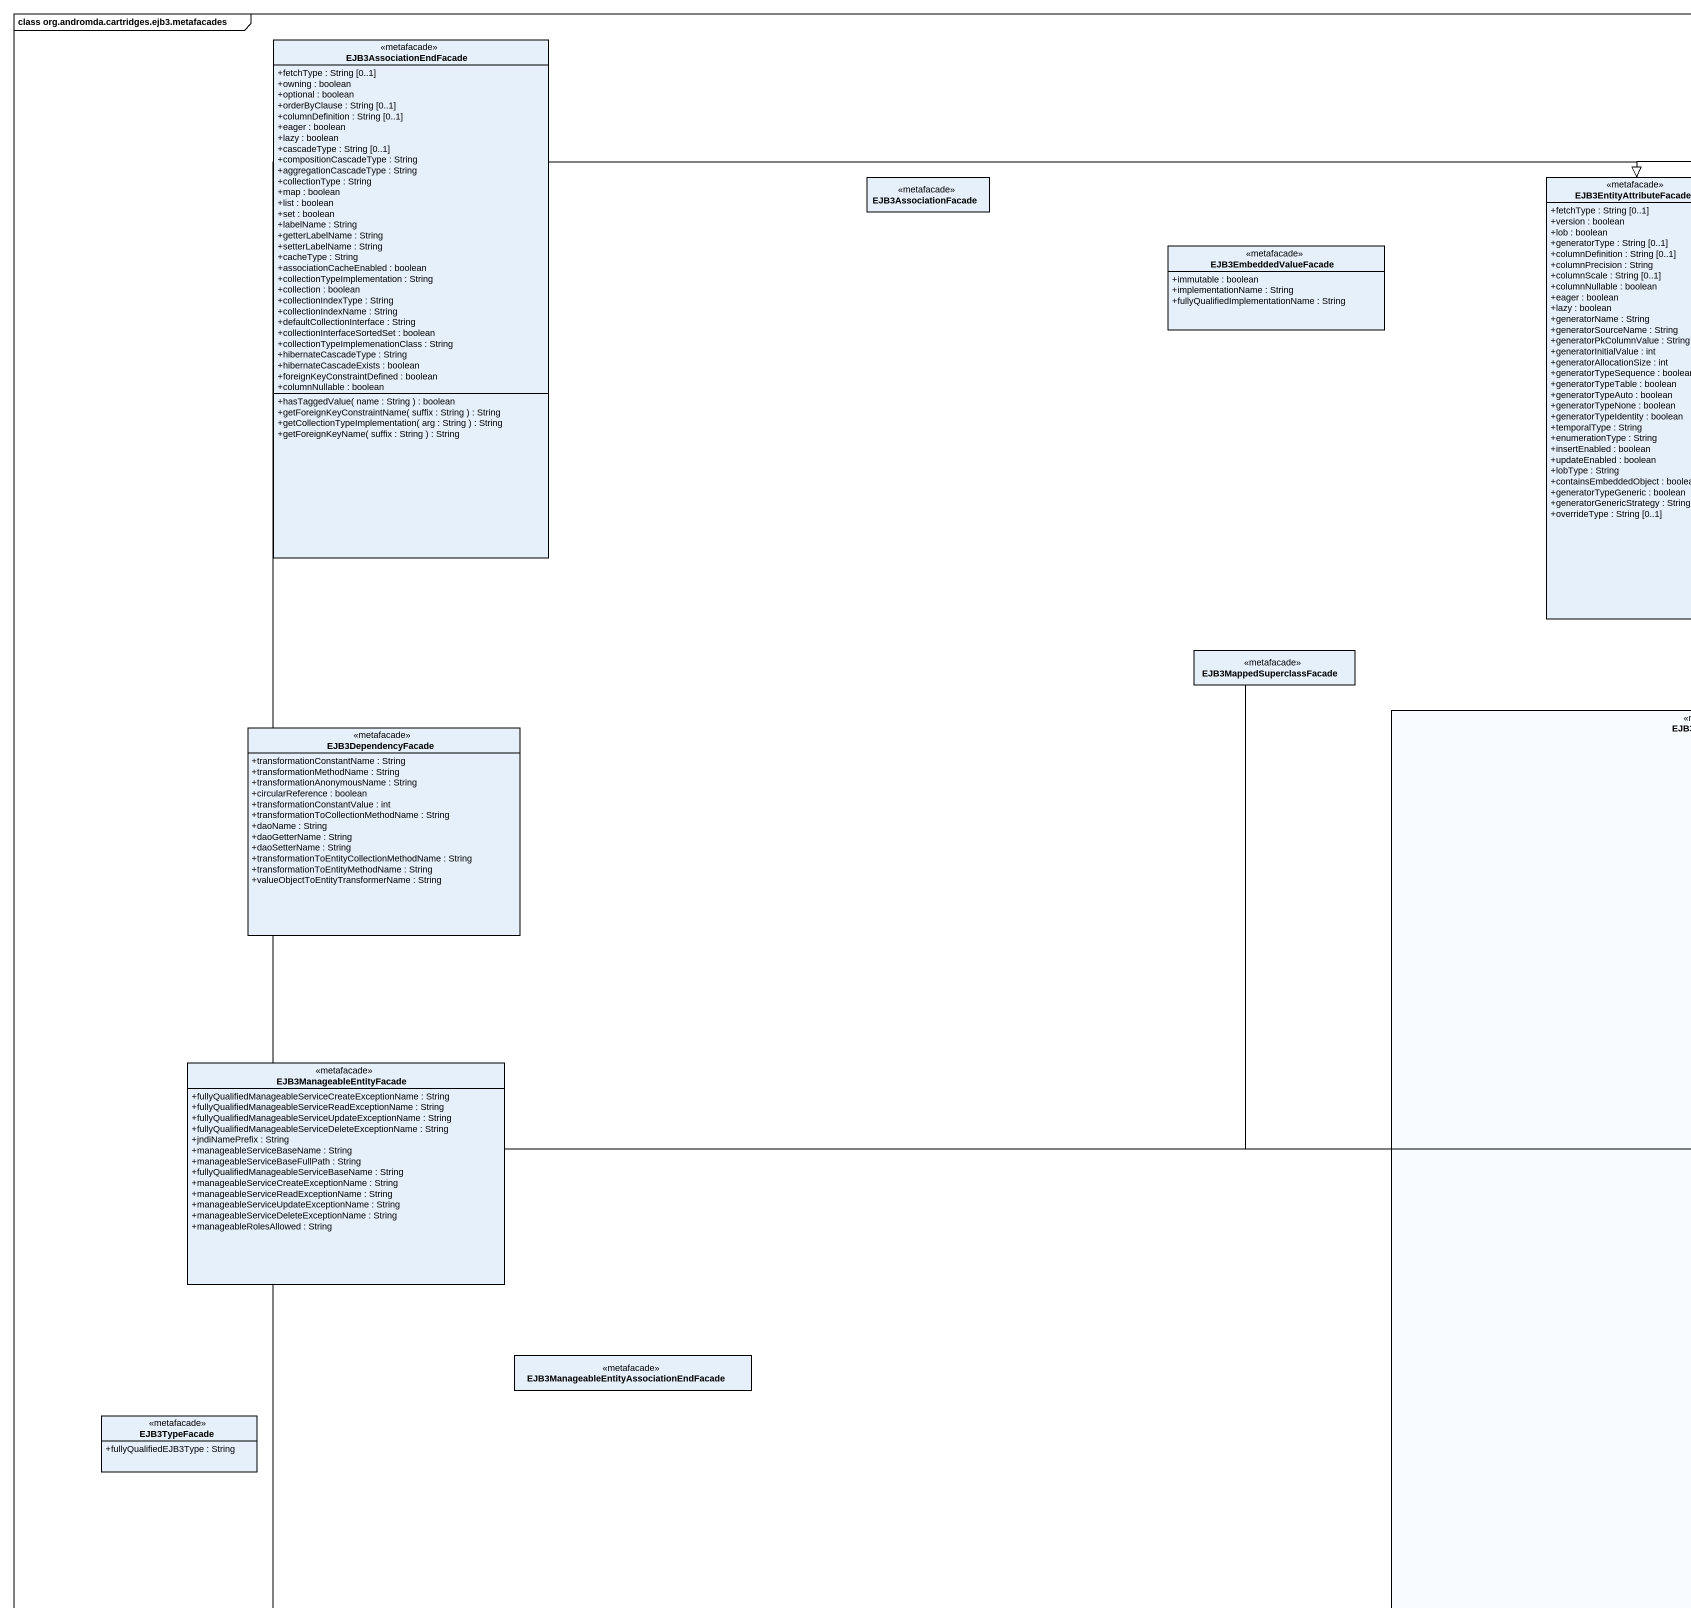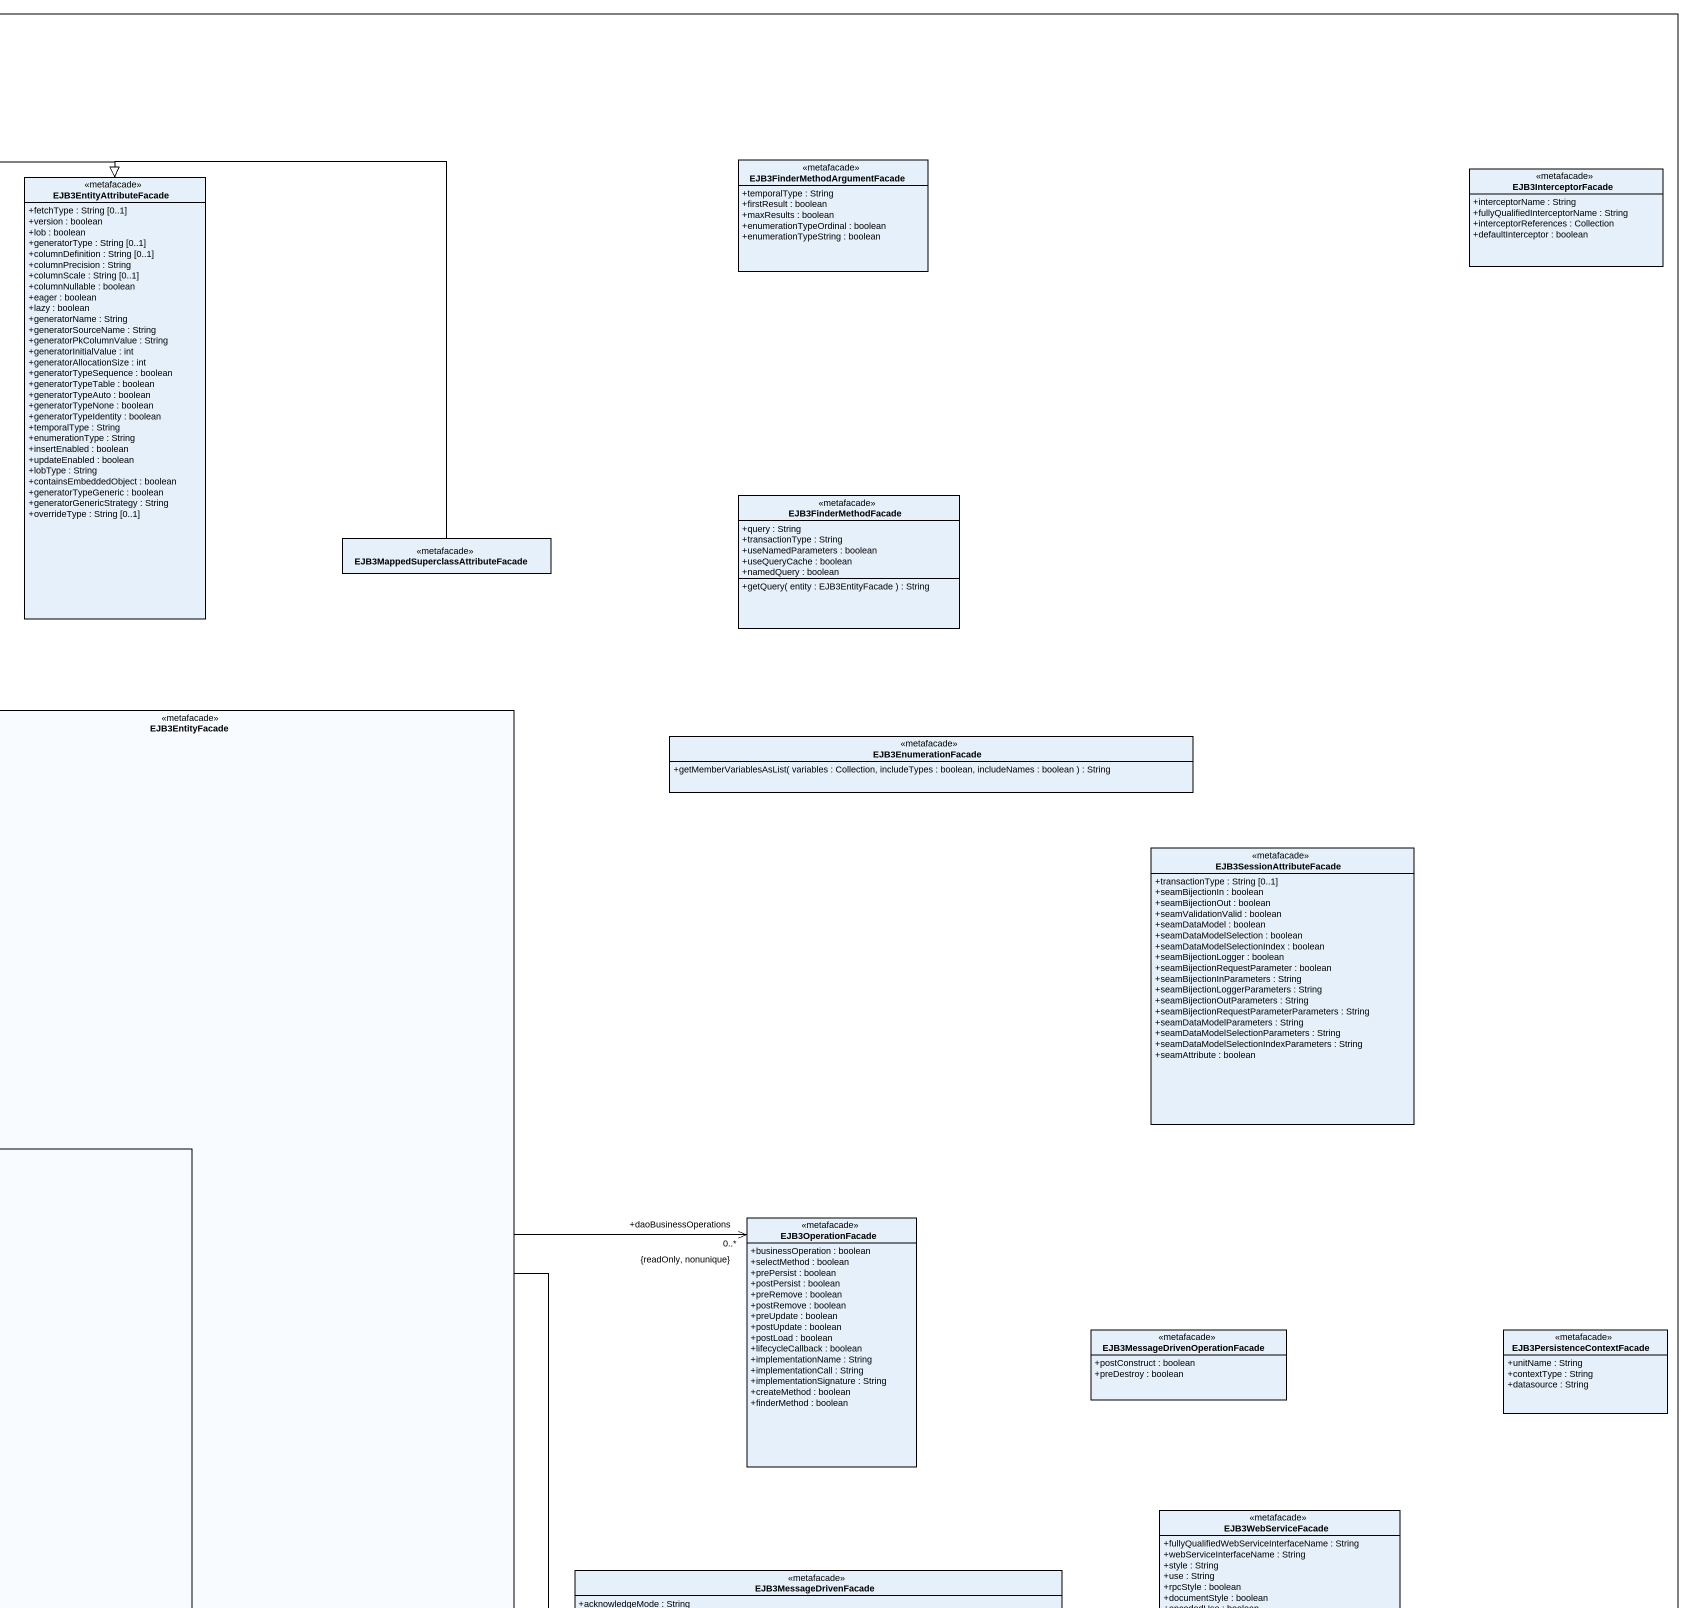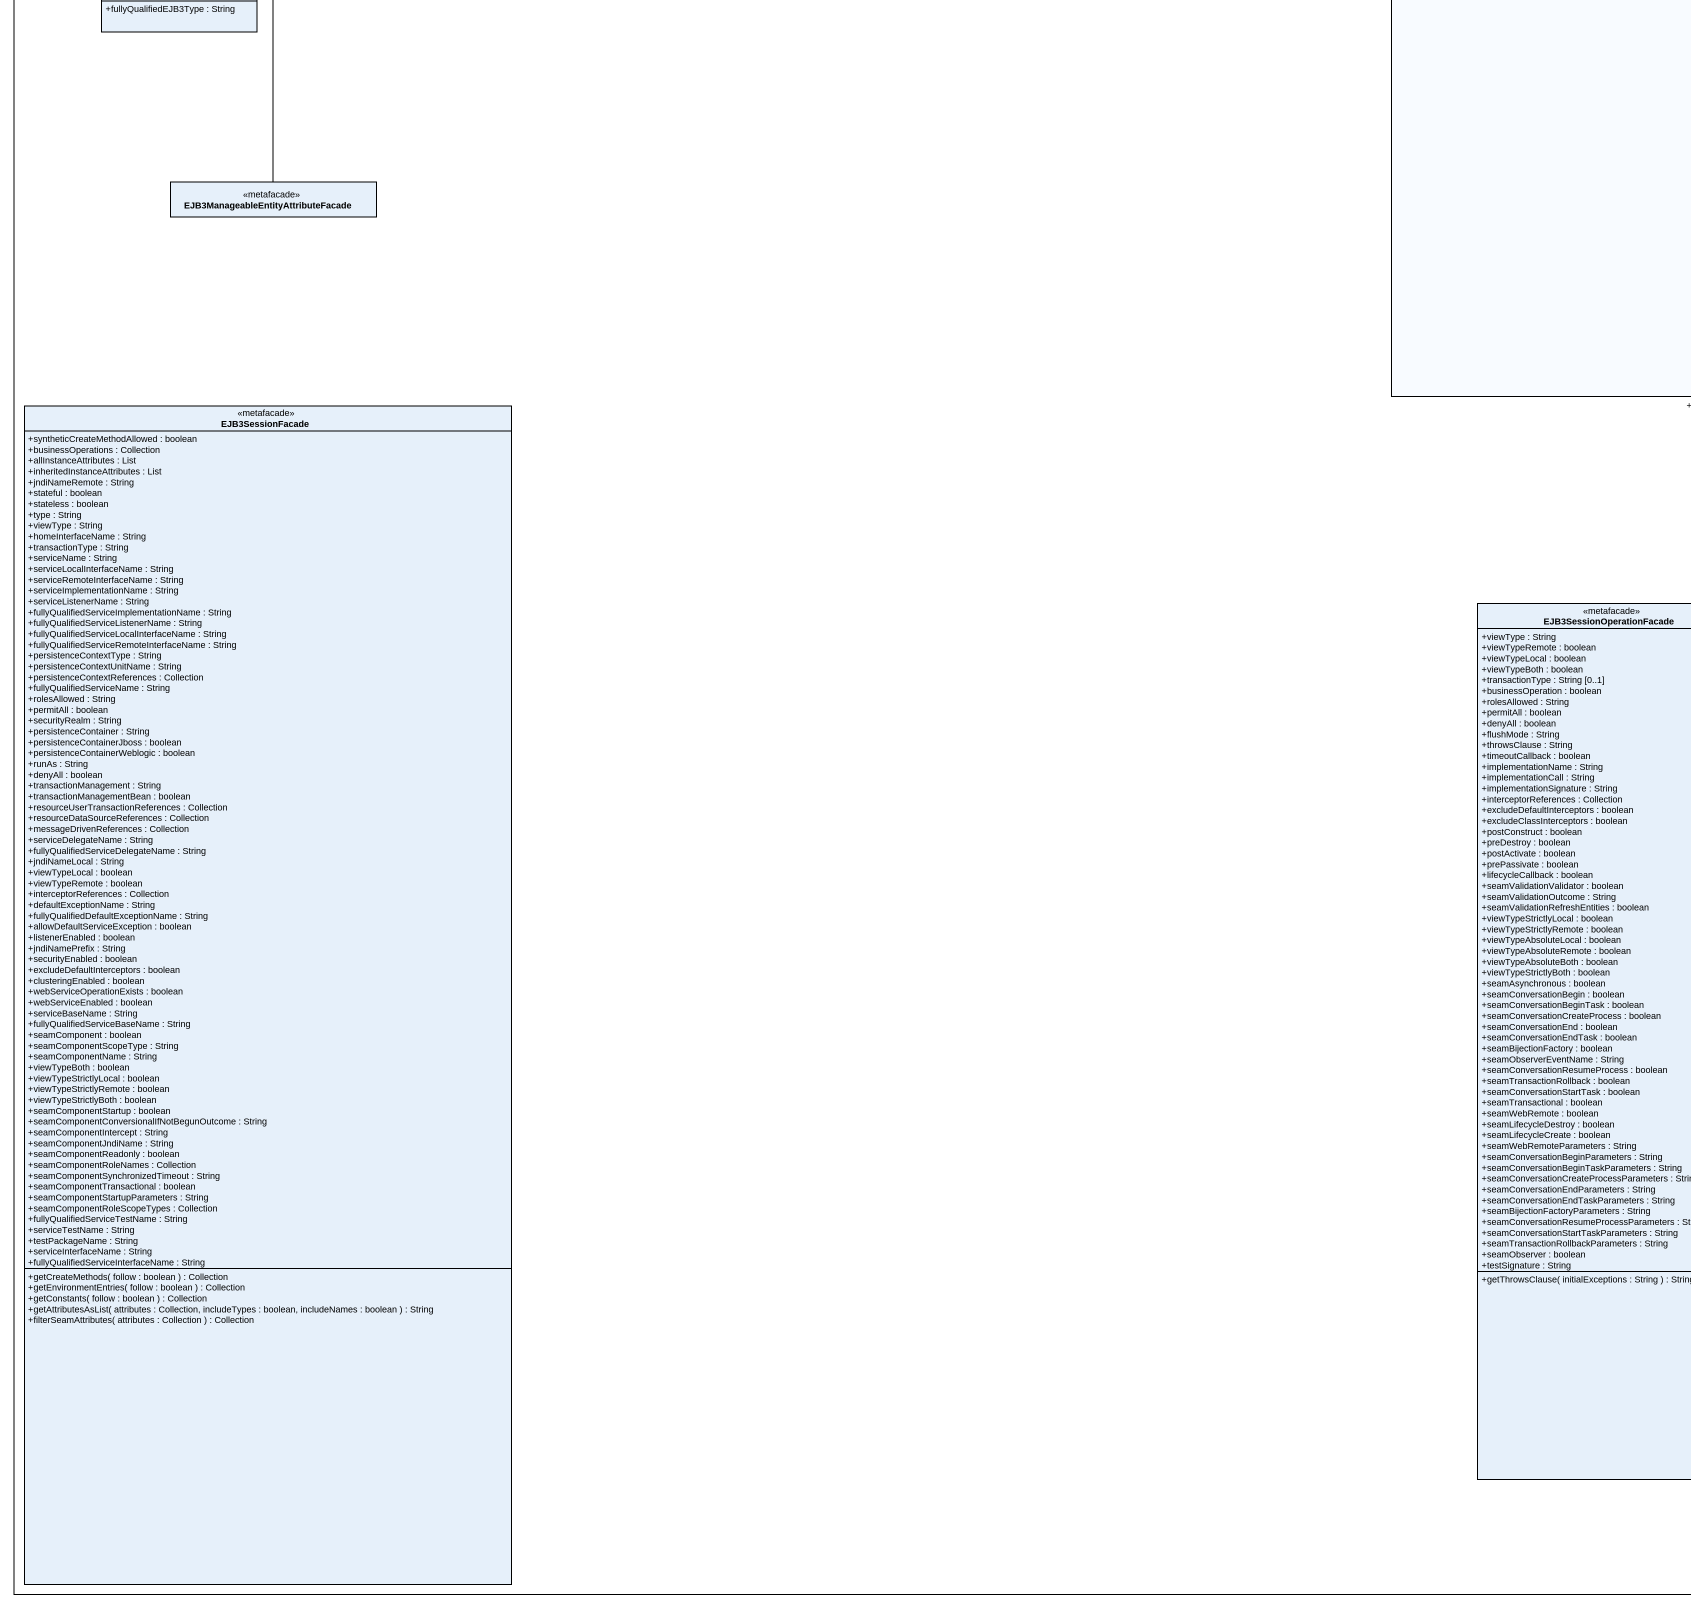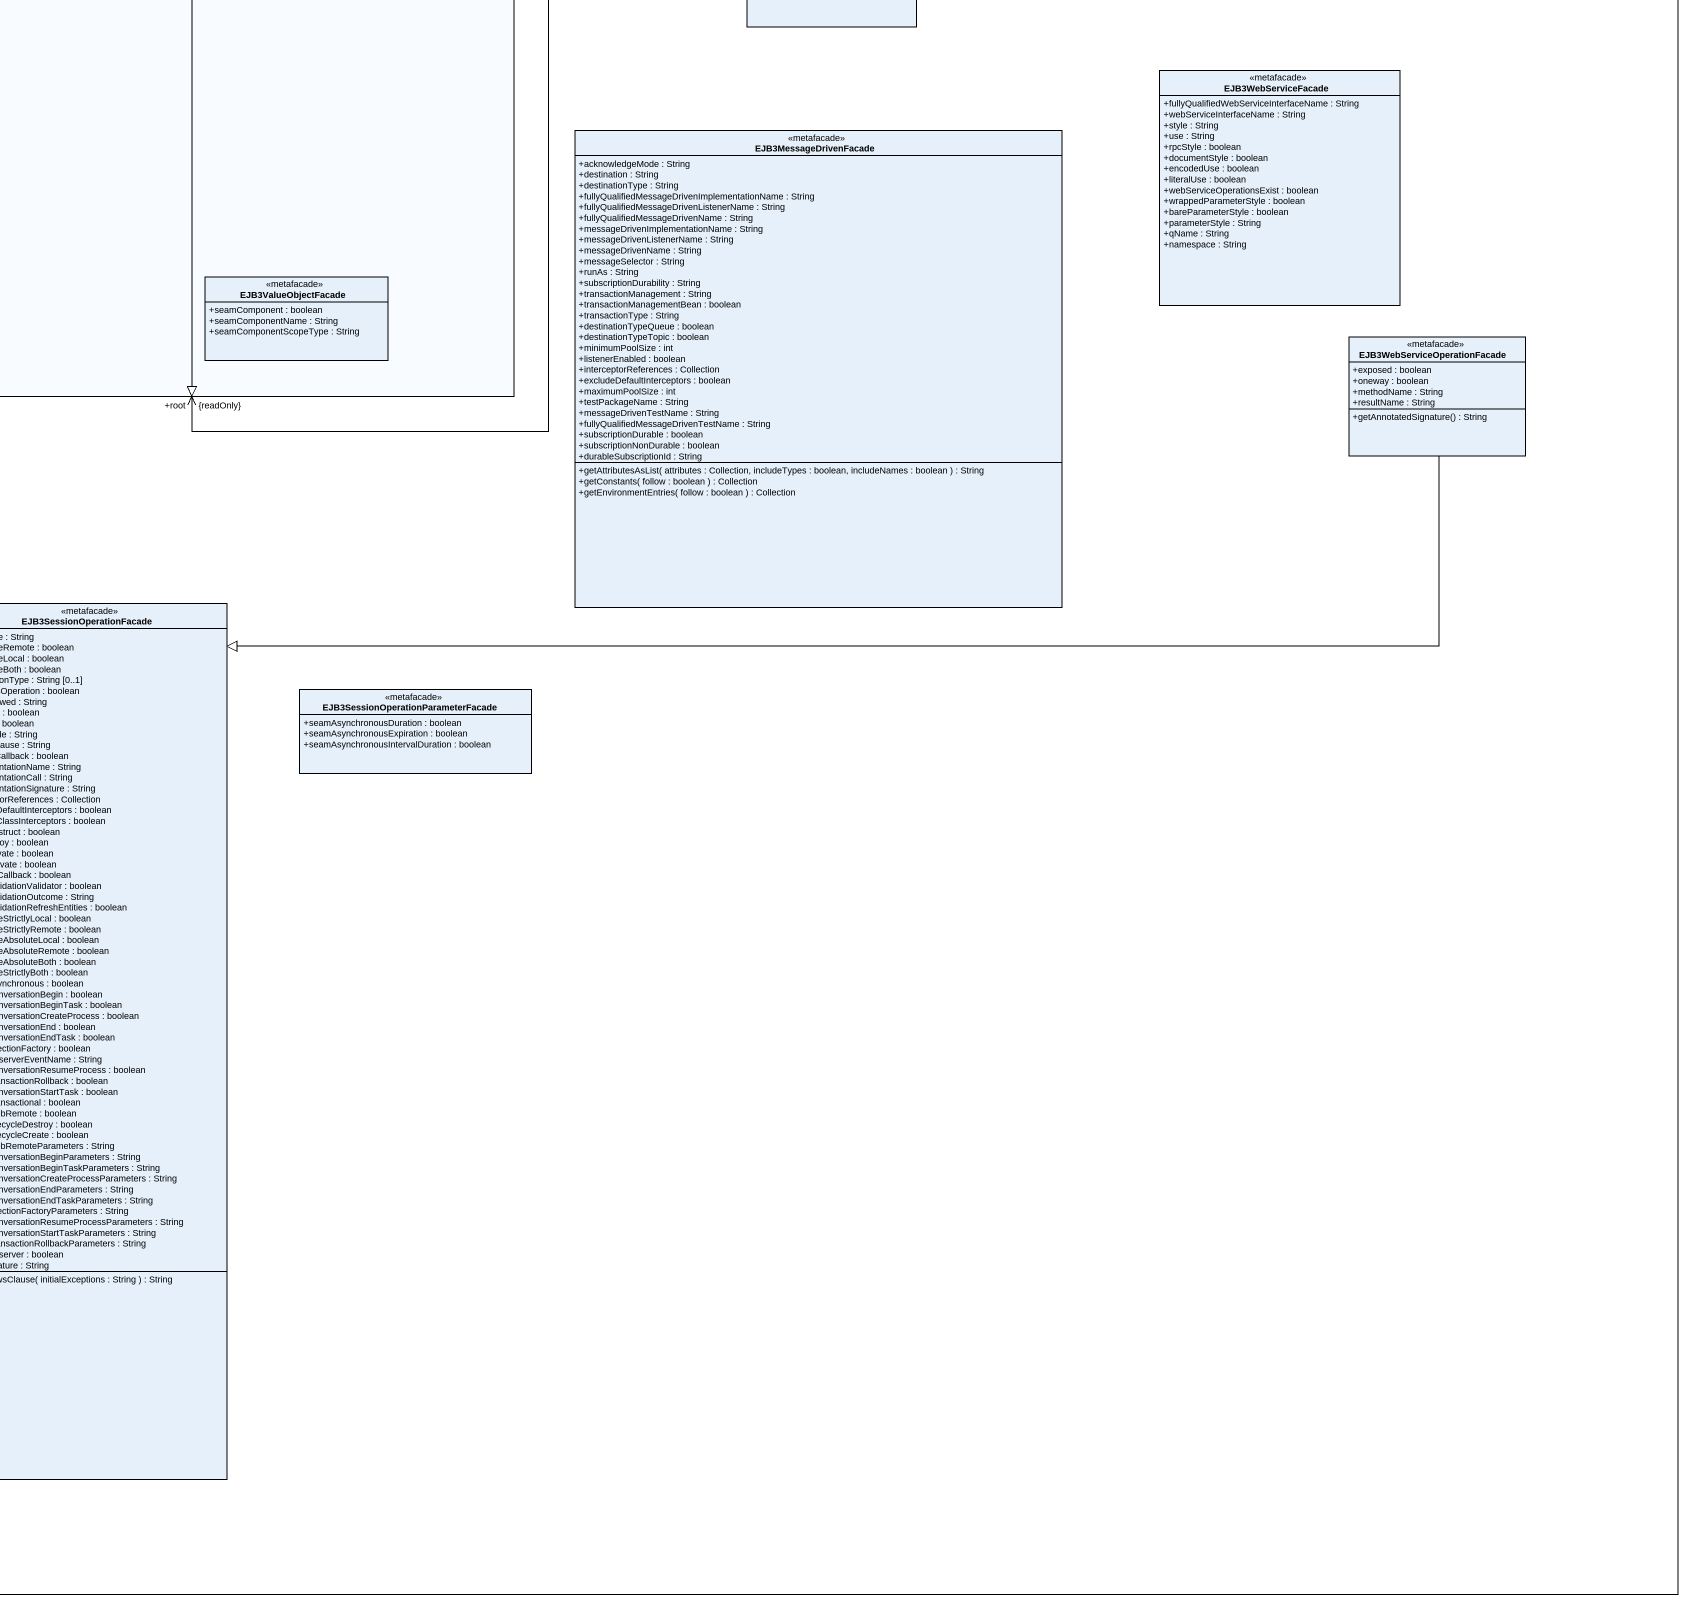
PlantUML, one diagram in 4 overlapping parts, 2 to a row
@startuml
mainframe class org.andromda.cartridges.ejb3.metafacades
hide circle
hide empty members
skinparam classAttributeIconSize 0
class EJB3AssociationEndFacade <<metafacade>> {
  +fetchType : String [0..1]
  +owning : boolean
  +optional : boolean
  +orderByClause : String [0..1]
  +columnDefinition : String [0..1]
  +eager : boolean
  +lazy : boolean
  +cascadeType : String [0..1]
  +compositionCascadeType : String
  +aggregationCascadeType : String
  +collectionType : String
  +map : boolean
  +list : boolean
  +set : boolean
  +labelName : String
  +getterLabelName : String
  +setterLabelName : String
  +cacheType : String
  +associationCacheEnabled : boolean
  +collectionTypeImplementation : String
  +collection : boolean
  +collectionIndexType : String
  +collectionIndexName : String
  +defaultCollectionInterface : String
  +collectionInterfaceSortedSet : boolean
  +collectionTypeImplemenationClass : String
  +hibernateCascadeType : String
  +hibernateCascadeExists : boolean
  +foreignKeyConstraintDefined : boolean
  +columnNullable : boolean
  +hasTaggedValue( name : String ) : boolean
  +getForeignKeyConstraintName( suffix : String ) : String
  +getCollectionTypeImplementation( arg : String ) : String
  +getForeignKeyName( suffix : String ) : String
}
class EJB3AssociationFacade <<metafacade>>
class EJB3EntityAttributeFacade <<metafacade>> {
  +fetchType : String [0..1]
  +version : boolean
  +lob : boolean
  +generatorType : String [0..1]
  +columnDefinition : String [0..1]
  +columnPrecision : String
  +columnScale : String [0..1]
  +columnNullable : boolean
  +eager : boolean
  +lazy : boolean
  +generatorName : String
  +generatorSourceName : String
  +generatorPkColumnValue : String
  +generatorInitialValue : int
  +generatorAllocationSize : int
  +generatorTypeSequence : boolean
  +generatorTypeTable : boolean
  +generatorTypeAuto : boolean
  +generatorTypeNone : boolean
  +generatorTypeIdentity : boolean
  +temporalType : String
  +enumerationType : String
  +insertEnabled : boolean
  +updateEnabled : boolean
  +lobType : String
  +containsEmbeddedObject : boolean
  +generatorTypeGeneric : boolean
  +generatorGenericStrategy : String
  +overrideType : String [0..1]
}
class "EJB3FinderMethodArgumentFacade" as EJB3FinderMethodArgumentFaca <<metafacade>> {
  +temporalType : String
  +firstResult : boolean
  +maxResults : boolean
  +enumerationTypeOrdinal : boolean
  +enumerationTypeString : boolean
}
class EJB3InterceptorFacade <<metafacade>> {
  +interceptorName : String
  +fullyQualifiedInterceptorName : String
  +interceptorReferences : Collection
  +defaultInterceptor : boolean
}
class EJB3EmbeddedValueFacade <<metafacade>> {
  +immutable : boolean
  +implementationName : String
  +fullyQualifiedImplementationName : String
}
class EJB3FinderMethodFacade <<metafacade>> {
  +query : String
  +transactionType : String
  +useNamedParameters : boolean
  +useQueryCache : boolean
  +namedQuery : boolean
  +getQuery( entity : EJB3EntityFacade ) : String
}
class "EJB3MappedSuperclassAttributeFacade" as EJB3MappedSuperclassAttribut <<metafacade>>
class EJB3MappedSuperclassFacade <<metafacade>>
rectangle EJB3EntityFacade <<metafacade>> {
  class EJB3ValueObjectFacade <<metafacade>> {
    +seamComponent : boolean
    +seamComponentName : String
    +seamComponentScopeType : String
  }
}
class EJB3DependencyFacade <<metafacade>> {
  +transformationConstantName : String
  +transformationMethodName : String
  +transformationAnonymousName : String
  +circularReference : boolean
  +transformationConstantValue : int
  +transformationToCollectionMethodName : String
  +daoName : String
  +daoGetterName : String
  +daoSetterName : String
  +transformationToEntityCollectionMethodName : String
  +transformationToEntityMethodName : String
  +valueObjectToEntityTransformerName : String
}
class EJB3EnumerationFacade <<metafacade>> {
  +getMemberVariablesAsList( variables : Collection, includeTypes : boolean, includeNames : boolean ) : String
}
class EJB3SessionAttributeFacade <<metafacade>> {
  +transactionType : String [0..1]
  +seamBijectionIn : boolean
  +seamBijectionOut : boolean
  +seamValidationValid : boolean
  +seamDataModel : boolean
  +seamDataModelSelection : boolean
  +seamDataModelSelectionIndex : boolean
  +seamBijectionLogger : boolean
  +seamBijectionRequestParameter : boolean
  +seamBijectionInParameters : String
  +seamBijectionLoggerParameters : String
  +seamBijectionOutParameters : String
  +seamBijectionRequestParameterParameters : String
  +seamDataModelParameters : String
  +seamDataModelSelectionParameters : String
  +seamDataModelSelectionIndexParameters : String
  +seamAttribute : boolean
}
class EJB3ManageableEntityFacade <<metafacade>> {
  +fullyQualifiedManageableServiceCreateExceptionName : String
  +fullyQualifiedManageableServiceReadExceptionName : String
  +fullyQualifiedManageableServiceUpdateExceptionName : String
  +fullyQualifiedManageableServiceDeleteExceptionName : String
  +jndiNamePrefix : String
  +manageableServiceBaseName : String
  +manageableServiceBaseFullPath : String
  +fullyQualifiedManageableServiceBaseName : String
  +manageableServiceCreateExceptionName : String
  +manageableServiceReadExceptionName : String
  +manageableServiceUpdateExceptionName : String
  +manageableServiceDeleteExceptionName : String
  +manageableRolesAllowed : String
}
class EJB3OperationFacade <<metafacade>> {
  +businessOperation : boolean
  +selectMethod : boolean
  +prePersist : boolean
  +postPersist : boolean
  +preRemove : boolean
  +postRemove : boolean
  +preUpdate : boolean
  +postUpdate : boolean
  +postLoad : boolean
  +lifecycleCallback : boolean
  +implementationName : String
  +implementationCall : String
  +implementationSignature : String
  +createMethod : boolean
  +finderMethod : boolean
}
class "EJB3MessageDrivenOperationFacade" as EJB3MessageDrivenOperationFa <<metafacade>> {
  +postConstruct : boolean
  +preDestroy : boolean
}
class EJB3PersistenceContextFacade <<metafacade>> {
  +unitName : String
  +contextType : String
  +datasource : String
}
class "EJB3ManageableEntityAssociationEndFacade" as EJB3ManageableEntityAssociat <<metafacade>>
class EJB3TypeFacade <<metafacade>> {
  +fullyQualifiedEJB3Type : String
}
class EJB3WebServiceFacade <<metafacade>> {
  +fullyQualifiedWebServiceInterfaceName : String
  +webServiceInterfaceName : String
  +style : String
  +use : String
  +rpcStyle : boolean
  +documentStyle : boolean
  +encodedUse : boolean
  +literalUse : boolean
  +webServiceOperationsExist : boolean
  +wrappedParameterStyle : boolean
  +bareParameterStyle : boolean
  +parameterStyle : String
  +qName : String
  +namespace : String
}
class EJB3MessageDrivenFacade <<metafacade>> {
  +acknowledgeMode : String
  +destination : String
  +destinationType : String
  +fullyQualifiedMessageDrivenImplementationName : String
  +fullyQualifiedMessageDrivenListenerName : String
  +fullyQualifiedMessageDrivenName : String
  +messageDrivenImplementationName : String
  +messageDrivenListenerName : String
  +messageDrivenName : String
  +messageSelector : String
  +runAs : String
  +subscriptionDurability : String
  +transactionManagement : String
  +transactionManagementBean : boolean
  +transactionType : String
  +destinationTypeQueue : boolean
  +destinationTypeTopic : boolean
  +minimumPoolSize : int
  +listenerEnabled : boolean
  +interceptorReferences : Collection
  +excludeDefaultInterceptors : boolean
  +maximumPoolSize : int
  +testPackageName : String
  +messageDrivenTestName : String
  +fullyQualifiedMessageDrivenTestName : String
  +subscriptionDurable : boolean
  +subscriptionNonDurable : boolean
  +durableSubscriptionId : String
  +getAttributesAsList( attributes : Collection, includeTypes : boolean, includeNames : boolean ) : String
  +getConstants( follow : boolean ) : Collection
  +getEnvironmentEntries( follow : boolean ) : Collection
}
class "EJB3ManageableEntityAttributeFacade" as EJB3ManageableEntityAttribut <<metafacade>>
class "EJB3WebServiceOperationFacade" as EJB3WebServiceOperationFacad <<metafacade>> {
  +exposed : boolean
  +oneway : boolean
  +methodName : String
  +resultName : String
  +getAnnotatedSignature() : String
}
class EJB3SessionFacade <<metafacade>> {
  +syntheticCreateMethodAllowed : boolean
  +businessOperations : Collection
  +allInstanceAttributes : List
  +inheritedInstanceAttributes : List
  +jndiNameRemote : String
  +stateful : boolean
  +stateless : boolean
  +type : String
  +viewType : String
  +homeInterfaceName : String
  +transactionType : String
  +serviceName : String
  +serviceLocalInterfaceName : String
  +serviceRemoteInterfaceName : String
  +serviceImplementationName : String
  +serviceListenerName : String
  +fullyQualifiedServiceImplementationName : String
  +fullyQualifiedServiceListenerName : String
  +fullyQualifiedServiceLocalInterfaceName : String
  +fullyQualifiedServiceRemoteInterfaceName : String
  +persistenceContextType : String
  +persistenceContextUnitName : String
  +persistenceContextReferences : Collection
  +fullyQualifiedServiceName : String
  +rolesAllowed : String
  +permitAll : boolean
  +securityRealm : String
  +persistenceContainer : String
  +persistenceContainerJboss : boolean
  +persistenceContainerWeblogic : boolean
  +runAs : String
  +denyAll : boolean
  +transactionManagement : String
  +transactionManagementBean : boolean
  +resourceUserTransactionReferences : Collection
  +resourceDataSourceReferences : Collection
  +messageDrivenReferences : Collection
  +serviceDelegateName : String
  +fullyQualifiedServiceDelegateName : String
  +jndiNameLocal : String
  +viewTypeLocal : boolean
  +viewTypeRemote : boolean
  +interceptorReferences : Collection
  +defaultExceptionName : String
  +fullyQualifiedDefaultExceptionName : String
  +allowDefaultServiceException : boolean
  +listenerEnabled : boolean
  +jndiNamePrefix : String
  +securityEnabled : boolean
  +excludeDefaultInterceptors : boolean
  +clusteringEnabled : boolean
  +webServiceOperationExists : boolean
  +webServiceEnabled : boolean
  +serviceBaseName : String
  +fullyQualifiedServiceBaseName : String
  +seamComponent : boolean
  +seamComponentScopeType : String
  +seamComponentName : String
  +viewTypeBoth : boolean
  +viewTypeStrictlyLocal : boolean
  +viewTypeStrictlyRemote : boolean
  +viewTypeStrictlyBoth : boolean
  +seamComponentStartup : boolean
  +seamComponentConversionalIfNotBegunOutcome : String
  +seamComponentIntercept : String
  +seamComponentJndiName : String
  +seamComponentReadonly : boolean
  +seamComponentRoleNames : Collection
  +seamComponentSynchronizedTimeout : String
  +seamComponentTransactional : boolean
  +seamComponentStartupParameters : String
  +seamComponentRoleScopeTypes : Collection
  +fullyQualifiedServiceTestName : String
  +serviceTestName : String
  +testPackageName : String
  +serviceInterfaceName : String
  +fullyQualifiedServiceInterfaceName : String
  +getCreateMethods( follow : boolean ) : Collection
  +getEnvironmentEntries( follow : boolean ) : Collection
  +getConstants( follow : boolean ) : Collection
  +getAttributesAsList( attributes : Collection, includeTypes : boolean, includeNames : boolean ) : String
  +filterSeamAttributes( attributes : Collection ) : Collection
}
class EJB3SessionOperationFacade <<metafacade>> {
  +viewType : String
  +viewTypeRemote : boolean
  +viewTypeLocal : boolean
  +viewTypeBoth : boolean
  +transactionType : String [0..1]
  +businessOperation : boolean
  +rolesAllowed : String
  +permitAll : boolean
  +denyAll : boolean
  +flushMode : String
  +throwsClause : String
  +timeoutCallback : boolean
  +implementationName : String
  +implementationCall : String
  +implementationSignature : String
  +interceptorReferences : Collection
  +excludeDefaultInterceptors : boolean
  +excludeClassInterceptors : boolean
  +postConstruct : boolean
  +preDestroy : boolean
  +postActivate : boolean
  +prePassivate : boolean
  +lifecycleCallback : boolean
  +seamValidationValidator : boolean
  +seamValidationOutcome : String
  +seamValidationRefreshEntities : boolean
  +viewTypeStrictlyLocal : boolean
  +viewTypeStrictlyRemote : boolean
  +viewTypeAbsoluteLocal : boolean
  +viewTypeAbsoluteRemote : boolean
  +viewTypeAbsoluteBoth : boolean
  +viewTypeStrictlyBoth : boolean
  +seamAsynchronous : boolean
  +seamConversationBegin : boolean
  +seamConversationBeginTask : boolean
  +seamConversationCreateProcess : boolean
  +seamConversationEnd : boolean
  +seamConversationEndTask : boolean
  +seamBijectionFactory : boolean
  +seamObserverEventName : String
  +seamConversationResumeProcess : boolean
  +seamTransactionRollback : boolean
  +seamConversationStartTask : boolean
  +seamTransactional : boolean
  +seamWebRemote : boolean
  +seamLifecycleDestroy : boolean
  +seamLifecycleCreate : boolean
  +seamWebRemoteParameters : String
  +seamConversationBeginParameters : String
  +seamConversationBeginTaskParameters : String
  +seamConversationCreateProcessParameters : String
  +seamConversationEndParameters : String
  +seamConversationEndTaskParameters : String
  +seamBijectionFactoryParameters : String
  +seamConversationResumeProcessParameters : String
  +seamConversationStartTaskParameters : String
  +seamTransactionRollbackParameters : String
  +seamObserver : boolean
  +testSignature : String
  +getThrowsClause( initialExceptions : String ) : String
}
class "EJB3SessionOperationParameterFacade" as EJB3SessionOperationParamete <<metafacade>> {
  +seamAsynchronousDuration : boolean
  +seamAsynchronousExpiration : boolean
  +seamAsynchronousIntervalDuration : boolean
}
EJB3MappedSuperclassAttribut -left-|> EJB3EntityAttributeFacade
EJB3MappedSuperclassFacade --|> EJB3EntityFacade
EJB3EntityFacade "+root\n{readOnly}" <-- EJB3EntityFacade
EJB3ManageableEntityFacade -right-|> EJB3EntityFacade
EJB3OperationFacade "+daoBusinessOperations\n0..*\n{readOnly, nonunique}" <-left- EJB3EntityFacade
EJB3ManageableEntityAttribut -up-|> EJB3EntityAttributeFacade
EJB3WebServiceOperationFacad -left-|> EJB3SessionOperationFacade
@enduml
